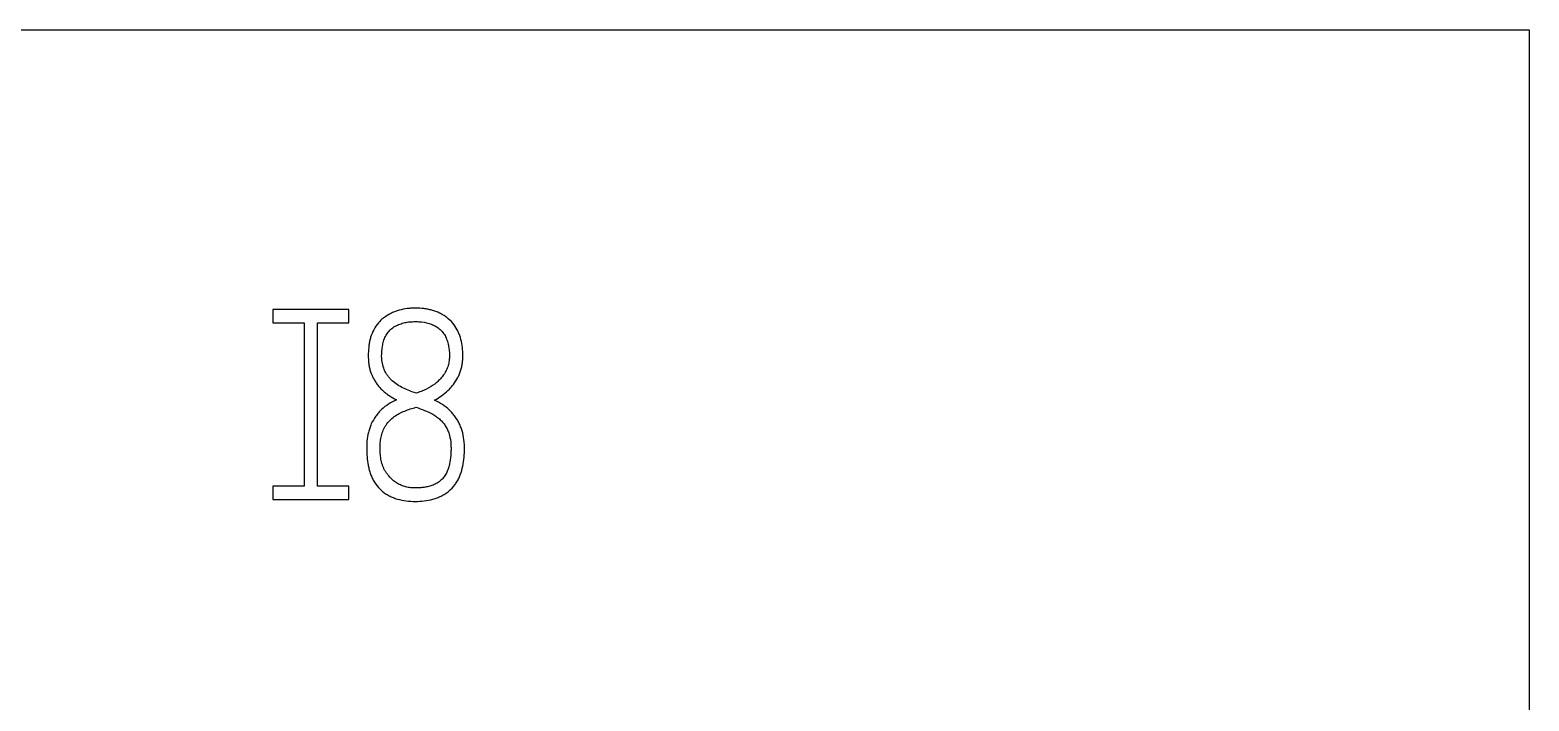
# Model space of a CAD drawing. Extents: x 0 to 420, y 0 to 297.
# Drawn here: x 150.69 to 164.11, y 230.47 to 236.47 of the extents above; entities that cross this region are included whole.
import ezdxf

# ---------------------------------------------------------------- set-up
doc = ezdxf.new("R2010")
doc.units = 0
doc.header["$LTSCALE"] = 23.1
doc.layers.add('10000_FRONT', color=7, linetype='CONTINUOUS')
doc.layers.add('10500_FRONT_LABELING', color=7, linetype='CONTINUOUS')

msp = doc.modelspace()

# ---------------------------------------------------------------- linework, layer by layer
at = {"layer": '10000_FRONT', "color": 7, "linetype": 'CONTINUOUS'}
for p, q in [((92.607, 236.469), (164.107, 236.469)), ((164.107, 236.469), (164.107, 146.469))]:
    msp.add_line(p, q, dxfattribs=at)
at = {"layer": '10500_FRONT_LABELING', "color": 7, "linetype": 'CONTINUOUS'}
for p, q in [((152.867, 233.969), (152.867, 233.849)), ((153.547, 233.969), (152.867, 233.969)), ((153.547, 233.849), (153.547, 233.969)), ((152.867, 233.849), (153.147, 233.849)), ((153.147, 233.849), (153.147, 232.389)), ((153.267, 232.389), (153.267, 233.849)), ((153.267, 233.849), (153.547, 233.849)), ((152.867, 232.389), (152.867, 232.269)), ((153.147, 232.389), (152.867, 232.389)), ((153.547, 232.389), (153.267, 232.389)), ((153.547, 232.269), (153.547, 232.389)), ((152.867, 232.269), (153.547, 232.269))]:
    msp.add_line(p, q, dxfattribs=at)
for points, knots in [([(154.315, 233.158), (154.337, 233.169), (154.358, 233.182), (154.398, 233.211), (154.417, 233.227), (154.443, 233.252), (154.452, 233.261), (154.468, 233.28), (154.476, 233.289), (154.498, 233.319), (154.511, 233.339), (154.528, 233.371), (154.533, 233.382), (154.542, 233.405), (154.547, 233.417), (154.554, 233.44), (154.557, 233.452), (154.562, 233.476), (154.564, 233.488), (154.566, 233.512), (154.567, 233.524), (154.568, 233.549), (154.568, 233.561), (154.567, 233.598), (154.565, 233.622), (154.557, 233.67), (154.552, 233.694), (154.542, 233.729), (154.538, 233.741), (154.528, 233.764), (154.523, 233.775), (154.506, 233.808), (154.493, 233.828), (154.461, 233.866), (154.443, 233.883), (154.413, 233.905), (154.403, 233.912), (154.382, 233.925), (154.371, 233.931), (154.338, 233.947), (154.315, 233.955), (154.279, 233.965), (154.267, 233.968), (154.242, 233.973), (154.23, 233.975), (154.194, 233.979), (154.169, 233.98), (154.132, 233.98), (154.12, 233.98), (154.095, 233.979), (154.083, 233.978), (154.046, 233.973), (154.022, 233.969), (153.986, 233.959), (153.975, 233.955), (153.952, 233.947), (153.94, 233.942), (153.907, 233.926), (153.886, 233.913), (153.856, 233.891), (153.846, 233.883), (153.828, 233.867), (153.82, 233.858), (153.796, 233.83), (153.782, 233.81), (153.759, 233.766), (153.75, 233.743), (153.739, 233.708), (153.736, 233.696), (153.731, 233.672), (153.729, 233.66), (153.724, 233.624), (153.722, 233.599), (153.721, 233.551), (153.721, 233.527), (153.725, 233.49), (153.726, 233.478), (153.73, 233.454), (153.733, 233.442), (153.743, 233.406), (153.752, 233.383), (153.768, 233.35), (153.774, 233.34), (153.787, 233.318), (153.794, 233.308), (153.809, 233.289), (153.817, 233.279), (153.833, 233.261), (153.842, 233.252), (153.86, 233.235), (153.869, 233.228), (153.889, 233.212), (153.899, 233.205), (153.93, 233.184), (153.951, 233.172), (153.973, 233.16)], [0, 0, 0, 0, 0.03125, 0.03125, 0.0625, 0.0625, 0.078125, 0.078125, 0.09375, 0.09375, 0.125, 0.125, 0.140625, 0.140625, 0.15625, 0.15625, 0.171875, 0.171875, 0.1875, 0.1875, 0.203125, 0.203125, 0.21875, 0.21875, 0.25, 0.25, 0.28125, 0.28125, 0.296875, 0.296875, 0.3125, 0.3125, 0.34375, 0.34375, 0.375, 0.375, 0.390625, 0.390625, 0.40625, 0.40625, 0.4375, 0.4375, 0.453125, 0.453125, 0.46875, 0.46875, 0.5, 0.5, 0.515625, 0.515625, 0.53125, 0.53125, 0.5625, 0.5625, 0.578125, 0.578125, 0.59375, 0.59375, 0.625, 0.625, 0.640625, 0.640625, 0.65625, 0.65625, 0.6875, 0.6875, 0.71875, 0.71875, 0.734375, 0.734375, 0.75, 0.75, 0.78125, 0.78125, 0.8125, 0.8125, 0.828125, 0.828125, 0.84375, 0.84375, 0.875, 0.875, 0.890625, 0.890625, 0.90625, 0.90625, 0.921875, 0.921875, 0.9375, 0.9375, 0.953125, 0.953125, 0.96875, 0.96875, 1, 1, 1, 1]), ([(153.841, 233.549), (153.842, 233.58), (153.844, 233.61), (153.851, 233.655), (153.854, 233.67), (153.863, 233.7), (153.868, 233.714), (153.879, 233.735), (153.883, 233.742), (153.891, 233.755), (153.895, 233.761), (153.91, 233.779), (153.921, 233.79), (153.939, 233.804), (153.945, 233.808), (153.958, 233.817), (153.965, 233.82), (153.986, 233.831), (154, 233.837), (154.022, 233.844), (154.029, 233.846), (154.044, 233.85), (154.067, 233.855), (154.09, 233.858), (154.12, 233.86), (154.136, 233.86), (154.167, 233.86), (154.182, 233.859), (154.228, 233.854), (154.258, 233.848), (154.294, 233.834), (154.301, 233.831), (154.315, 233.824), (154.328, 233.817), (154.341, 233.808), (154.354, 233.799), (154.36, 233.794), (154.377, 233.778), (154.387, 233.767), (154.4, 233.748), (154.404, 233.741), (154.412, 233.728), (154.415, 233.721), (154.424, 233.7), (154.429, 233.685), (154.437, 233.656), (154.44, 233.641), (154.447, 233.595), (154.448, 233.565), (154.446, 233.519), (154.444, 233.504), (154.438, 233.474), (154.434, 233.459), (154.423, 233.431), (154.416, 233.417), (154.404, 233.397), (154.4, 233.39), (154.391, 233.378), (154.387, 233.372), (154.372, 233.354), (154.362, 233.343), (154.34, 233.321), (154.328, 233.311), (154.291, 233.283), (154.265, 233.267), (154.223, 233.247), (154.209, 233.241), (154.18, 233.23), (154.165, 233.225), (154.15, 233.221)], [0, 0, 0, 0, 0.0625, 0.0625, 0.09375, 0.09375, 0.125, 0.125, 0.140625, 0.140625, 0.15625, 0.15625, 0.1875, 0.1875, 0.203125, 0.203125, 0.21875, 0.21875, 0.25, 0.25, 0.265625, 0.265625, 0.28125, 0.3125, 0.3125, 0.34375, 0.34375, 0.375, 0.375, 0.4375, 0.4375, 0.453125, 0.453125, 0.46875, 0.484375, 0.484375, 0.5, 0.5, 0.53125, 0.53125, 0.546875, 0.546875, 0.5625, 0.5625, 0.59375, 0.59375, 0.625, 0.625, 0.6875, 0.6875, 0.71875, 0.71875, 0.75, 0.75, 0.78125, 0.78125, 0.796875, 0.796875, 0.8125, 0.8125, 0.84375, 0.84375, 0.875, 0.875, 0.9375, 0.9375, 0.96875, 0.96875, 1, 1, 1, 1]), ([(154.15, 233.221), (154.111, 233.233), (154.073, 233.247), (154.018, 233.274), (154, 233.283), (153.966, 233.305), (153.949, 233.318), (153.927, 233.338), (153.92, 233.345), (153.906, 233.361), (153.894, 233.376), (153.883, 233.394), (153.873, 233.411), (153.868, 233.421), (153.857, 233.449), (153.851, 233.468), (153.846, 233.498), (153.844, 233.508), (153.842, 233.529), (153.842, 233.539), (153.841, 233.549)], [0, 0, 0, 0, 0.25, 0.25, 0.375, 0.375, 0.5, 0.5, 0.5625, 0.5625, 0.625, 0.6875, 0.6875, 0.75, 0.75, 0.875, 0.875, 0.9375, 0.9375, 1, 1, 1, 1]), ([(153.973, 233.16), (153.949, 233.149), (153.926, 233.136), (153.881, 233.108), (153.86, 233.092), (153.83, 233.065), (153.821, 233.055), (153.804, 233.035), (153.796, 233.024), (153.773, 232.992), (153.76, 232.969), (153.743, 232.932), (153.738, 232.92), (153.73, 232.895), (153.726, 232.882), (153.716, 232.843), (153.712, 232.817), (153.708, 232.777), (153.708, 232.764), (153.707, 232.737), (153.707, 232.724), (153.708, 232.685), (153.709, 232.658), (153.715, 232.606), (153.719, 232.58), (153.728, 232.541), (153.732, 232.528), (153.739, 232.502), (153.744, 232.49), (153.754, 232.465), (153.76, 232.453), (153.773, 232.43), (153.78, 232.418), (153.803, 232.385), (153.821, 232.366), (153.851, 232.339), (153.862, 232.331), (153.884, 232.316), (153.896, 232.309), (153.919, 232.297), (153.932, 232.291), (153.957, 232.281), (153.969, 232.277), (154.034, 232.258), (154.087, 232.252), (154.195, 232.252), (154.248, 232.257), (154.313, 232.275), (154.326, 232.279), (154.351, 232.289), (154.363, 232.294), (154.387, 232.306), (154.399, 232.313), (154.422, 232.328), (154.433, 232.336), (154.464, 232.361), (154.482, 232.381), (154.505, 232.413), (154.513, 232.424), (154.526, 232.448), (154.532, 232.46), (154.548, 232.496), (154.556, 232.522), (154.569, 232.574), (154.573, 232.6), (154.579, 232.653), (154.581, 232.679), (154.582, 232.719), (154.582, 232.732), (154.581, 232.758), (154.581, 232.772), (154.577, 232.812), (154.573, 232.838), (154.563, 232.877), (154.559, 232.889), (154.55, 232.914), (154.545, 232.927), (154.534, 232.951), (154.528, 232.963), (154.515, 232.986), (154.508, 232.997), (154.492, 233.019), (154.484, 233.029), (154.467, 233.049), (154.457, 233.059), (154.428, 233.087), (154.407, 233.103), (154.362, 233.132), (154.339, 233.146), (154.315, 233.158)], [0, 0, 0, 0, 0.03125, 0.03125, 0.0625, 0.0625, 0.078125, 0.078125, 0.09375, 0.09375, 0.125, 0.125, 0.140625, 0.140625, 0.15625, 0.15625, 0.1875, 0.1875, 0.203125, 0.203125, 0.21875, 0.21875, 0.25, 0.25, 0.28125, 0.28125, 0.296875, 0.296875, 0.3125, 0.3125, 0.328125, 0.328125, 0.34375, 0.34375, 0.375, 0.375, 0.390625, 0.390625, 0.40625, 0.40625, 0.421875, 0.421875, 0.4375, 0.4375, 0.5, 0.5, 0.5625, 0.5625, 0.578125, 0.578125, 0.59375, 0.59375, 0.609375, 0.609375, 0.625, 0.625, 0.65625, 0.65625, 0.671875, 0.671875, 0.6875, 0.6875, 0.71875, 0.71875, 0.75, 0.75, 0.78125, 0.78125, 0.796875, 0.796875, 0.8125, 0.8125, 0.84375, 0.84375, 0.859375, 0.859375, 0.875, 0.875, 0.890625, 0.890625, 0.90625, 0.90625, 0.921875, 0.921875, 0.9375, 0.9375, 0.96875, 0.96875, 1, 1, 1, 1]), ([(153.933, 232.45), (153.921, 232.463), (153.909, 232.476), (153.892, 232.496), (153.887, 232.502), (153.877, 232.517), (153.872, 232.524), (153.864, 232.539), (153.86, 232.547), (153.853, 232.563), (153.85, 232.572), (153.842, 232.596), (153.838, 232.613), (153.831, 232.648), (153.83, 232.665), (153.827, 232.7), (153.827, 232.718), (153.828, 232.753), (153.828, 232.77), (153.831, 232.796), (153.833, 232.805), (153.836, 232.822), (153.837, 232.831), (153.844, 232.856), (153.849, 232.873), (153.859, 232.897), (153.863, 232.905), (153.871, 232.921), (153.876, 232.928), (153.891, 232.95), (153.902, 232.964), (153.926, 232.989), (153.94, 233), (153.983, 233.031), (154.014, 233.047), (154.064, 233.067), (154.08, 233.073), (154.114, 233.084), (154.131, 233.089), (154.148, 233.094)], [0, 0, 0, 0, 0.0625, 0.0625, 0.09375, 0.09375, 0.125, 0.125, 0.15625, 0.15625, 0.1875, 0.1875, 0.25, 0.25, 0.3125, 0.3125, 0.375, 0.375, 0.4375, 0.4375, 0.46875, 0.46875, 0.5, 0.5, 0.5625, 0.5625, 0.59375, 0.59375, 0.625, 0.625, 0.6875, 0.6875, 0.75, 0.75, 0.875, 0.875, 0.9375, 0.9375, 1, 1, 1, 1]), ([(154.148, 233.094), (154.174, 233.086), (154.2, 233.077), (154.25, 233.056), (154.275, 233.045), (154.31, 233.024), (154.322, 233.016), (154.344, 233), (154.355, 232.992), (154.375, 232.973), (154.384, 232.964), (154.402, 232.942), (154.409, 232.931), (154.423, 232.908), (154.429, 232.896), (154.44, 232.871), (154.444, 232.858), (154.455, 232.818), (154.459, 232.791), (154.461, 232.751), (154.462, 232.737), (154.462, 232.71), (154.461, 232.696), (154.459, 232.656), (154.456, 232.629), (154.449, 232.589), (154.446, 232.575), (154.438, 232.549), (154.432, 232.53), (154.423, 232.511), (154.417, 232.499), (154.414, 232.493), (154.403, 232.475), (154.395, 232.464), (154.381, 232.45), (154.376, 232.445), (154.366, 232.436), (154.36, 232.431), (154.343, 232.419), (154.332, 232.413), (154.313, 232.404), (154.307, 232.401), (154.294, 232.396), (154.275, 232.389), (154.255, 232.384), (154.228, 232.379), (154.214, 232.376), (154.187, 232.374), (154.173, 232.373), (154.146, 232.372), (154.132, 232.372), (154.105, 232.374), (154.092, 232.375), (154.064, 232.38), (154.051, 232.383), (154.025, 232.392), (154.012, 232.397), (153.994, 232.406), (153.988, 232.409), (153.976, 232.416), (153.97, 232.42), (153.953, 232.432), (153.943, 232.44), (153.933, 232.45)], [0, 0, 0, 0, 0.0625, 0.0625, 0.125, 0.125, 0.15625, 0.15625, 0.1875, 0.1875, 0.21875, 0.21875, 0.25, 0.25, 0.28125, 0.28125, 0.3125, 0.3125, 0.375, 0.375, 0.40625, 0.40625, 0.4375, 0.4375, 0.5, 0.5, 0.53125, 0.53125, 0.5625, 0.578125, 0.578125, 0.59375, 0.59375, 0.625, 0.625, 0.640625, 0.640625, 0.65625, 0.65625, 0.6875, 0.6875, 0.703125, 0.703125, 0.71875, 0.75, 0.75, 0.78125, 0.78125, 0.8125, 0.8125, 0.84375, 0.84375, 0.875, 0.875, 0.90625, 0.90625, 0.9375, 0.9375, 0.953125, 0.953125, 0.96875, 0.96875, 1, 1, 1, 1])]:
    msp.add_open_spline(points, degree=3, knots=knots, dxfattribs=at)

doc.saveas('drawing.dxf')
